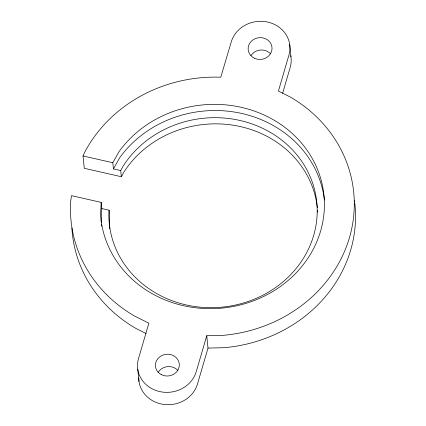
<?xml version="1.0" encoding="UTF-8"?>
<svg xmlns="http://www.w3.org/2000/svg" width="426" height="426" viewBox="0 0 426 426"><rect width="100%" height="100%" fill="white"/><g stroke="black" fill="none" stroke-linecap="round" stroke-linejoin="round"><path stroke-width="0.64" d="M101.196 202.393L100.552 214.869A112.144 102.048 -5.8 0 0 252.874 301.038A112.144 102.048 -5.8 0 0 299.728 141.033A112.144 102.048 -5.8 0 0 119.094 151.539L112.81 162.732L113.438 168.904L120.723 170.554L121.351 176.726L84.295 168.302L83.038 155.964L84.705 152.21A142.05 129.259 -5.8 0 1 220.79 77.218L231.222 41.977A29.905 27.211 -5.8 0 1 267.826 22.099A29.905 27.211 -5.8 0 1 288.94 55.092L278.402 91.079L290.5 97.149A142.05 129.259 -5.8 0 1 349.682 236.851A142.05 129.259 -5.8 0 1 222.521 335.374L206.754 335.736L196.226 371.685A29.905 27.211 -5.8 0 1 159.628 391.563A29.905 27.211 -5.8 0 1 138.514 358.57L148.871 323.201L134.243 315.868A142.05 129.259 -5.8 0 1 70.7 201.285L71.477 195.635L101.196 202.393L101.825 208.559L101.175 221.035A112.144 102.048 -5.8 0 0 101.276 222.345M101.825 208.559L109.093 210.215L108.8 214.102A104.295 94.902 -5.8 0 0 248.246 301.454A104.295 94.902 -5.8 0 0 293.088 150.527A104.295 94.902 -5.8 0 0 122.965 166.417L120.723 170.554M206.754 335.736L208.01 348.074L197.483 384.023A29.905 27.211 -5.8 0 1 164.713 404.535A29.905 27.211 -5.8 0 1 138.743 377.974M282.614 93.315L290.191 67.43A29.905 27.211 -5.8 0 0 290.761 55.646M121.351 176.726L123.593 172.583A104.295 94.902 -5.8 0 1 235.764 125.643A104.295 94.902 -5.8 0 1 317.317 207.627M113.438 168.904L119.722 157.705A112.144 102.048 -5.8 0 1 239.737 113.028A112.144 102.048 -5.8 0 1 324.426 200.018M208.01 348.074L223.772 347.712A142.05 129.259 -5.8 0 0 354.815 203.266M83.038 155.964L112.81 162.732M146.027 333.483L135.5 328.206A142.05 129.259 -5.8 0 1 71.893 227.953M289.707 44.48L290.958 56.818M137.747 369.182L138.998 381.52M109.093 210.215L109.722 216.381L109.423 220.269A104.295 94.902 -5.8 0 0 109.807 228.762M101.686 226.27A112.144 102.048 -5.8 0 1 101.463 224.31M158.275 372.191A11.96 10.884 -5.8 0 1 177.914 370.45M317.562 210.231A104.295 94.902 -5.8 0 1 317.695 212.191M250.989 55.604A11.96 10.884 -5.8 0 1 270.622 53.857M354.496 200.678A142.05 129.259 -5.8 0 1 354.666 201.972M161.39 374.662A11.96 10.884 -5.8 0 0 179.319 364.922A11.96 10.884 -5.8 0 0 161.395 355.79A11.96 10.884 -5.8 0 0 161.39 374.662M254.104 58.074A11.96 10.884 -5.8 0 0 272.033 48.335A11.96 10.884 -5.8 0 0 254.109 39.203A11.96 10.884 -5.8 0 0 254.104 58.074"/></g></svg>
